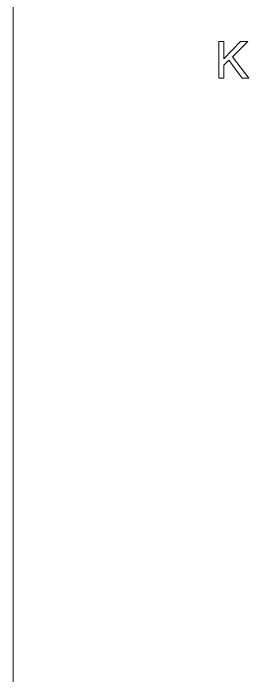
# Model space of a CAD drawing. Extents: x -194 to 239, y -574 to -265.
# Drawn here: x -95.42 to -91.35, y -329.55 to -318.1 of the extents above; entities that cross this region are included whole.
import ezdxf

# ---------------------------------------------------------------- set-up
doc = ezdxf.new("R2010")
doc.units = 0
doc.header["$LTSCALE"] = 0.5
doc.layers.get('0').update_dxf_attribs({"linetype": 'CONTINUOUS'})
doc.layers.add('VISIBLE', color=7, linetype='CONTINUOUS', lineweight=0)

msp = doc.modelspace()

# ---------------------------------------------------------------- linework, layer by layer
at = {"color": 7, "linetype": 'Continuous', "lineweight": 5}
msp.add_line((-95.42283, -338.29566), (-95.42283, -300.24218), dxfattribs=at)
at = {"layer": 'VISIBLE', "color": 7, "lineweight": 5}
for p, q in [((-91.87029, -318.58795), (-91.78244, -318.58795)), ((-91.87029, -319.22045), (-91.87029, -318.58795)), ((-91.78244, -318.58795), (-91.78244, -318.88663)), ((-91.78244, -318.88663), (-91.49254, -318.58795)), ((-91.36956, -318.58795), (-91.6331, -318.85149)), ((-91.49254, -318.58795), (-91.36956, -318.58795)), ((-91.69459, -318.91299), (-91.78244, -319.00083)), ((-91.46619, -319.22045), (-91.69459, -318.91299)), ((-91.6331, -318.85149), (-91.35199, -319.22045)), ((-91.78244, -319.00083), (-91.78244, -319.22045)), ((-91.78244, -319.22045), (-91.87029, -319.22045)), ((-91.35199, -319.22045), (-91.46619, -319.22045))]:
    msp.add_line(p, q, dxfattribs=at)

doc.saveas('drawing.dxf')
